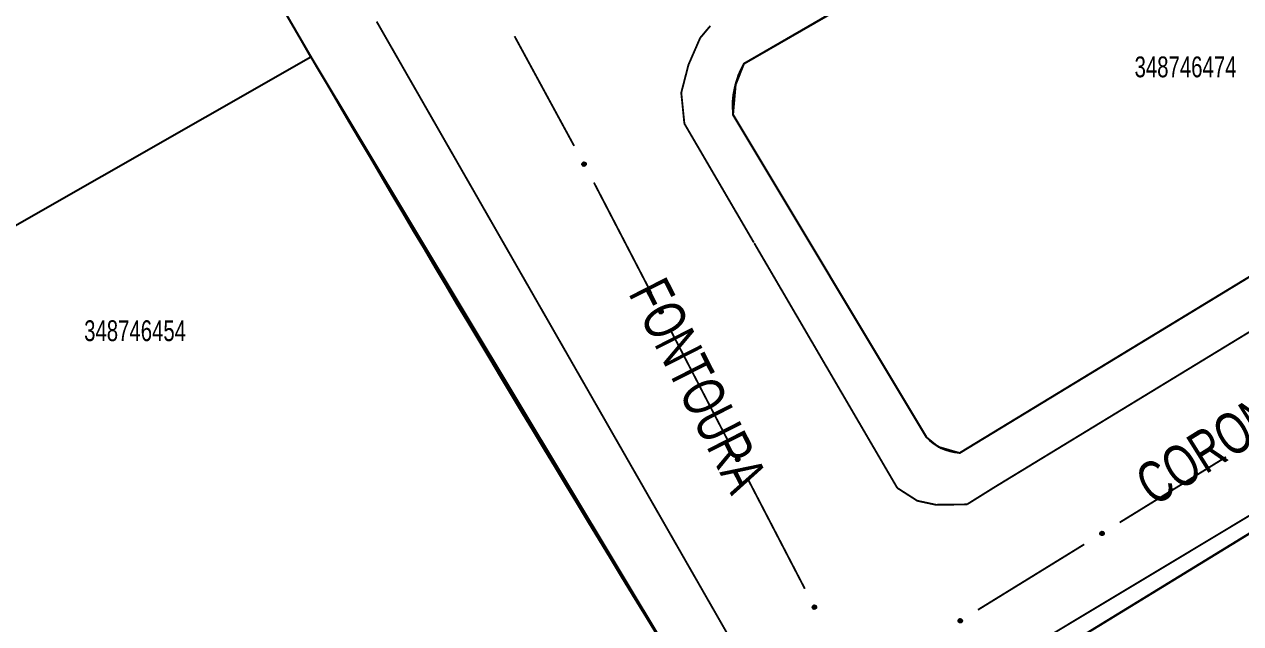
# Model space of a CAD drawing. Extents: x 199219 to 200475, y 4837288 to 4839440.
# Drawn here: x 199720.1 to 199837, y 4838946.7 to 4839004.3 of the extents above; entities that cross this region are included whole.
import ezdxf

# ---------------------------------------------------------------- set-up
doc = ezdxf.new("R2010")
doc.units = 0
doc.header["$LTSCALE"] = 3
doc.header["$MEASUREMENT"] = 0
for name, color, linetype in [('CD_MALHA_LOTES', 40, 'CONTINUOUS'), ('CD_TXT_QUADRA', 7, 'CONTINUOUS'), ('RU-QUADRAS', 210, 'CONTINUOUS'), ('SV-EIXO-RUA-PAV', 20, 'CONTINUOUS'), ('SV-RUA-PAVIM-S-GUIA-C-GUIA', 7, 'CONTINUOUS'), ('SV-TXT-RUA-PAV-S-GUIA-C-GUIA', 7, 'CONTINUOUS')]:
    doc.layers.add(name, color=color, linetype=linetype)
doc.styles.add('ARIAL', font='ARIAL.TTF')

msp = doc.modelspace()

# ---------------------------------------------------------------- linework, layer by layer
at = {"layer": 'CD_MALHA_LOTES'}
for p, q in [((199747.66, 4839001.16), (199718.84, 4839051.63)), ((199789.3, 4839000.5), (199851.79, 4839036.69)), ((199885.56, 4839009.07), (199809.97, 4838963.05)), ((199701.17, 4838974.61), (199747.66, 4839001.16)), ((199747.66, 4839001.16), (199784.97, 4838938.98)), ((199788.47, 4838998.5), (199789.3, 4839000.5)), ((199788.24, 4838995.58), (199788.47, 4838998.5)), ((199806.82, 4838964.57), (199788.24, 4838995.58)), ((199808, 4838963.63), (199806.82, 4838964.57)), ((199809.97, 4838963.05), (199808, 4838963.63)), ((199814.97, 4838941.31), (199849.42, 4838962.43))]:
    msp.add_line(p, q, dxfattribs=at)
at = {"layer": 'RU-QUADRAS', "color": 6, "linetype": 'Continuous'}
for points in [[(199672.35, 4839025.08), (199718.84, 4839051.63, 0.0107983285), (199784.97, 4838938.98), (199744.28, 4838914.41), (199729.49, 4838928.76, -0.0172321666)], [(199788.24, 4838995.58, -0.1586950902), (199789.3, 4839000.5), (199851.79, 4839036.69), (199855.19, 4839037.61, -0.1831795091), (199867.27, 4839034.15), (199886.06, 4839010.08), (199885.56, 4839009.07), (199809.97, 4838963.05, -0.1956113396), (199806.82, 4838964.57)], [(199756.48, 4838902.47), (199797.92, 4838930.86), (199849.42, 4838962.43), (199883.99, 4838895.96), (199892.65, 4838875.98), (199891.44, 4838873.53), (199856.57, 4838870.68, 0.0083732469), (199777.4, 4838866.65), (199773.06, 4838879.8)]]:
    msp.add_lwpolyline(points, format="xyb", close=True, dxfattribs=at)
at = {"layer": 'SV-EIXO-RUA-PAV', "const_width": 0.18}
for points in [[(199767.221373, 4839003.128994), (199772.947006, 4838992.583041)], [(199774.847076, 4838989.063224), (199780.375096, 4838978.412356)], [(199782.21777, 4838974.862067), (199787.74579, 4838964.211199)], [(199835.584493, 4838962.67565), (199825.36936, 4838956.378742)], [(199789.588464, 4838960.660909), (199795.116484, 4838950.010041)], [(199821.964316, 4838954.279773), (199811.749182, 4838947.982865)]]:
    msp.add_lwpolyline(points, dxfattribs=at)
at = {"layer": 'SV-EIXO-RUA-PAV'}
for points in [[(199773.929465, 4838991.004176), (199773.976552, 4838990.99095), (199774.014315, 4838990.969955), (199774.040772, 4838990.943378), (199774.058027, 4838990.913796), (199774.072271, 4838990.881545), (199774.079459, 4838990.84586), (199774.078663, 4838990.804487), (199774.065727, 4838990.75716), (199774.041676, 4838990.719889), (199774.017008, 4838990.692557), (199773.987198, 4838990.672788), (199773.955636, 4838990.659476), (199773.918322, 4838990.653236), (199773.876402, 4838990.654452), (199773.829128, 4838990.668611), (199773.792247, 4838990.689449), (199773.767332, 4838990.715827), (199773.747647, 4838990.745921), (199773.7335, 4838990.779022), (199773.726646, 4838990.814091), (199773.727947, 4838990.856296), (199773.74254, 4838990.90277), (199773.762903, 4838990.939792), (199773.788925, 4838990.965071), (199773.818989, 4838990.983783), (199773.851163, 4838990.998463), (199773.886734, 4838991.007182), (199773.929465, 4838991.004176)], [(199781.327949, 4838976.815449), (199781.37478, 4838976.801347), (199781.412145, 4838976.779651), (199781.438102, 4838976.752586), (199781.454803, 4838976.722688), (199781.468443, 4838976.690176), (199781.474964, 4838976.654364), (199781.473397, 4838976.613013), (199781.459581, 4838976.565935), (199781.434839, 4838976.529119), (199781.409666, 4838976.502251), (199781.379493, 4838976.483042), (199781.347688, 4838976.47032), (199781.310264, 4838976.464777), (199781.268374, 4838976.466774), (199781.221372, 4838976.481813), (199781.184886, 4838976.503334), (199781.160467, 4838976.530172), (199781.141347, 4838976.560629), (199781.127819, 4838976.593987), (199781.121621, 4838976.629178), (199781.123708, 4838976.671351), (199781.139165, 4838976.717545), (199781.160215, 4838976.754181), (199781.186703, 4838976.77897), (199781.217111, 4838976.797119), (199781.249554, 4838976.811197), (199781.28528, 4838976.81925), (199781.327949, 4838976.815449)], [(199788.698642, 4838962.614291), (199788.745474, 4838962.60019), (199788.782839, 4838962.578494), (199788.808796, 4838962.551428), (199788.825496, 4838962.52153), (199788.839137, 4838962.489019), (199788.845658, 4838962.453206), (199788.844091, 4838962.411855), (199788.830274, 4838962.364778), (199788.805533, 4838962.327961), (199788.78036, 4838962.301094), (199788.750187, 4838962.281885), (199788.718381, 4838962.269163), (199788.680958, 4838962.263619), (199788.639068, 4838962.265617), (199788.592066, 4838962.280655), (199788.55558, 4838962.302177), (199788.531161, 4838962.329015), (199788.512041, 4838962.359471), (199788.498513, 4838962.39283), (199788.492314, 4838962.428021), (199788.494401, 4838962.470194), (199788.509859, 4838962.516388), (199788.530909, 4838962.553024), (199788.557397, 4838962.577813), (199788.587805, 4838962.595962), (199788.620247, 4838962.610039), (199788.655974, 4838962.618093), (199788.698642, 4838962.614291)], [(199823.846911, 4838955.310946), (199823.836295, 4838955.263203), (199823.817407, 4838955.224342), (199823.792326, 4838955.196464), (199823.763738, 4838955.177609), (199823.732319, 4838955.161612), (199823.697083, 4838955.152473), (199823.655729, 4838955.150993), (199823.607762, 4838955.161307), (199823.569225, 4838955.183271), (199823.540578, 4838955.206399), (199823.5192, 4838955.235077), (199823.504171, 4838955.265859), (199823.495889, 4838955.302774), (199823.494798, 4838955.344697), (199823.506336, 4838955.392678), (199823.525114, 4838955.430649), (199823.550082, 4838955.456977), (199823.579049, 4838955.478287), (199823.611321, 4838955.494233), (199823.645961, 4838955.503005), (199823.688173, 4838955.504027), (199823.735379, 4838955.492012), (199823.773465, 4838955.473715), (199823.800136, 4838955.449123), (199823.820474, 4838955.420133), (199823.836901, 4838955.388815), (199823.847562, 4838955.353778), (199823.846911, 4838955.310946)], [(199796.069336, 4838948.413134), (199796.116167, 4838948.399032), (199796.153533, 4838948.377336), (199796.17949, 4838948.350271), (199796.19619, 4838948.320373), (199796.209831, 4838948.287861), (199796.216351, 4838948.252049), (199796.214784, 4838948.210698), (199796.200968, 4838948.163621), (199796.176227, 4838948.126804), (199796.151054, 4838948.099937), (199796.12088, 4838948.080727), (199796.089075, 4838948.068005), (199796.051651, 4838948.062462), (199796.009762, 4838948.064459), (199795.96276, 4838948.079498), (199795.926273, 4838948.101019), (199795.901854, 4838948.127858), (199795.882735, 4838948.158314), (199795.869206, 4838948.191672), (199795.863008, 4838948.226863), (199795.865095, 4838948.269036), (199795.880553, 4838948.31523), (199795.901602, 4838948.351866), (199795.928091, 4838948.376656), (199795.958499, 4838948.394804), (199795.990941, 4838948.408882), (199796.026668, 4838948.416935), (199796.069336, 4838948.413134)], [(199810.226734, 4838946.915068), (199810.216117, 4838946.867326), (199810.19723, 4838946.828465), (199810.172148, 4838946.800587), (199810.14356, 4838946.781731), (199810.112141, 4838946.765735), (199810.076905, 4838946.756596), (199810.035551, 4838946.755116), (199809.987585, 4838946.765429), (199809.949047, 4838946.787394), (199809.9204, 4838946.810522), (199809.899022, 4838946.839199), (199809.883994, 4838946.869982), (199809.875711, 4838946.906896), (199809.87462, 4838946.948819), (199809.886158, 4838946.996801), (199809.904936, 4838947.034772), (199809.929905, 4838947.0611), (199809.958871, 4838947.082409), (199809.991143, 4838947.098356), (199810.025783, 4838947.107127), (199810.067995, 4838947.10815), (199810.115202, 4838947.096134), (199810.153287, 4838947.077838), (199810.179959, 4838947.053246), (199810.200296, 4838947.024256), (199810.216723, 4838946.992938), (199810.227384, 4838946.957901), (199810.226734, 4838946.915068)]]:
    msp.add_lwpolyline(points, close=True, dxfattribs=at)
for points in [[(199773.726646, 4838990.814091), (199773.829128, 4838990.668611)], [(199773.727947, 4838990.856296), (199773.876402, 4838990.654452)], [(199773.732015, 4838990.831489), (199773.848655, 4838990.668128)], [(199773.732702, 4838990.793046), (199773.807196, 4838990.684435)], [(199773.7335, 4838990.779022), (199773.792247, 4838990.689449)], [(199773.73842, 4838990.876888), (199773.89546, 4838990.656275)], [(199773.74254, 4838990.90277), (199773.918322, 4838990.653236)], [(199773.752877, 4838990.918896), (199773.9338, 4838990.660012)], [(199773.762903, 4838990.939792), (199773.955636, 4838990.659476)], [(199773.776894, 4838990.949015), (199773.969536, 4838990.668545)], [(199773.788925, 4838990.965071), (199773.987198, 4838990.672788)], [(199773.804817, 4838990.971938), (199773.998968, 4838990.682971)], [(199773.818989, 4838990.983783), (199774.017008, 4838990.692557)], [(199773.837846, 4838990.988318), (199774.028535, 4838990.711446)], [(199773.851163, 4838990.998463), (199774.041676, 4838990.719889)], [(199773.871081, 4838990.998598), (199774.051901, 4838990.742763)], [(199773.886734, 4838991.007182), (199774.065727, 4838990.75716)], [(199773.90692, 4838991.004082), (199774.06886, 4838990.783024)], [(199773.929465, 4838991.004176), (199774.078663, 4838990.804487)], [(199773.954821, 4838990.99593), (199774.075162, 4838990.831472)], [(199773.976552, 4838990.99095), (199774.079459, 4838990.84586)], [(199773.99813, 4838990.979075), (199774.070774, 4838990.871012)], [(199774.014315, 4838990.969955), (199774.072271, 4838990.881545)], [(199781.121621, 4838976.629178), (199781.221372, 4838976.481813)], [(199781.123708, 4838976.671351), (199781.268374, 4838976.466774)], [(199781.127283, 4838976.608023), (199781.199739, 4838976.498043)], [(199781.127313, 4838976.646473), (199781.240887, 4838976.480965)], [(199781.127819, 4838976.593987), (199781.184886, 4838976.503334)], [(199781.134563, 4838976.691745), (199781.287462, 4838976.468242)], [(199781.139165, 4838976.717545), (199781.310264, 4838976.464777)], [(199781.149801, 4838976.733475), (199781.325866, 4838976.471263)], [(199781.160215, 4838976.754181), (199781.347688, 4838976.47032)], [(199781.174375, 4838976.763141), (199781.361755, 4838976.479129)], [(199781.186703, 4838976.77897), (199781.379493, 4838976.483042)], [(199781.202721, 4838976.78554), (199781.39145, 4838976.493004)], [(199781.217111, 4838976.797119), (199781.409666, 4838976.502251)], [(199781.23605, 4838976.801301), (199781.421544, 4838976.520922)], [(199781.249554, 4838976.811197), (199781.434839, 4838976.529119)], [(199781.26947, 4838976.81096), (199781.445489, 4838976.551799)], [(199781.28528, 4838976.81925), (199781.459581, 4838976.565935)], [(199781.305406, 4838976.815775), (199781.463195, 4838976.591736)], [(199781.327949, 4838976.815449), (199781.473397, 4838976.613013)], [(199781.353146, 4838976.806731), (199781.4704, 4838976.640058)], [(199781.37478, 4838976.801347), (199781.474964, 4838976.654364)], [(199781.396134, 4838976.789071), (199781.46675, 4838976.679673)], [(199781.412145, 4838976.779651), (199781.468443, 4838976.690176)], [(199788.509859, 4838962.516388), (199788.680958, 4838962.263619)], [(199788.520494, 4838962.532318), (199788.69656, 4838962.270106)], [(199788.530909, 4838962.553024), (199788.718381, 4838962.269163)], [(199788.545069, 4838962.561984), (199788.732449, 4838962.277971)], [(199788.557397, 4838962.577813), (199788.750187, 4838962.281885)], [(199788.573415, 4838962.584383), (199788.762144, 4838962.291846)], [(199788.587805, 4838962.595962), (199788.78036, 4838962.301094)], [(199788.606743, 4838962.600143), (199788.792237, 4838962.319764)], [(199788.620247, 4838962.610039), (199788.805533, 4838962.327961)], [(199788.640164, 4838962.609803), (199788.816183, 4838962.350641)], [(199788.655974, 4838962.618093), (199788.830274, 4838962.364778)], [(199788.676099, 4838962.614618), (199788.833889, 4838962.390578)], [(199788.698642, 4838962.614291), (199788.844091, 4838962.411855)], [(199788.72384, 4838962.605574), (199788.841093, 4838962.438901)], [(199788.745474, 4838962.60019), (199788.845658, 4838962.453206)], [(199788.766827, 4838962.587914), (199788.837444, 4838962.478515)], [(199788.782839, 4838962.578494), (199788.839137, 4838962.489019)], [(199788.492314, 4838962.428021), (199788.592066, 4838962.280655)], [(199788.494401, 4838962.470194), (199788.639068, 4838962.265617)], [(199788.497977, 4838962.406866), (199788.570433, 4838962.296885)], [(199788.498007, 4838962.445315), (199788.611581, 4838962.279808)], [(199788.498513, 4838962.39283), (199788.55558, 4838962.302177)], [(199788.505257, 4838962.490587), (199788.658156, 4838962.267084)], [(199823.688173, 4838955.504027), (199823.494798, 4838955.344697)], [(199823.735379, 4838955.492012), (199823.495889, 4838955.302774)], [(199823.70931, 4838955.494702), (199823.497666, 4838955.325768)], [(199823.645961, 4838955.503005), (199823.506336, 4838955.392678)], [(199823.663627, 4838955.498601), (199823.506927, 4838955.373154)], [(199823.62528, 4838955.495801), (199823.52093, 4838955.415447)], [(199823.611321, 4838955.494233), (199823.525114, 4838955.430649)], [(199823.752049, 4838955.482577), (199823.503506, 4838955.287691)], [(199823.773465, 4838955.473715), (199823.504171, 4838955.265859)], [(199823.783443, 4838955.460253), (199823.513991, 4838955.252479)], [(199823.800136, 4838955.449123), (199823.5192, 4838955.235077)], [(199823.807867, 4838955.433632), (199823.530014, 4838955.223885)], [(199823.820474, 4838955.420133), (199823.540578, 4838955.206399)], [(199823.826038, 4838955.401554), (199823.560071, 4838955.195928)], [(199823.836901, 4838955.388815), (199823.569225, 4838955.183271)], [(199823.838131, 4838955.368935), (199823.592627, 4838955.174319)], [(199823.847562, 4838955.353778), (199823.607762, 4838955.161307)], [(199823.845577, 4838955.333451), (199823.633759, 4838955.159601)], [(199823.846911, 4838955.310946), (199823.655729, 4838955.150993)], [(199823.840072, 4838955.285175), (199823.682481, 4838955.155972)], [(199823.836295, 4838955.263203), (199823.697083, 4838955.152473)], [(199823.825623, 4838955.241004), (199823.721719, 4838955.162528)], [(199823.817407, 4838955.224342), (199823.732319, 4838955.161612)], [(199795.863008, 4838948.226863), (199795.96276, 4838948.079498)], [(199795.865095, 4838948.269036), (199796.009762, 4838948.064459)], [(199795.868671, 4838948.205708), (199795.941127, 4838948.095728)], [(199795.8687, 4838948.244158), (199795.982275, 4838948.07865)], [(199795.869206, 4838948.191672), (199795.926273, 4838948.101019)], [(199795.875951, 4838948.28943), (199796.02885, 4838948.065927)], [(199795.880553, 4838948.31523), (199796.051651, 4838948.062462)], [(199795.891188, 4838948.331161), (199796.067253, 4838948.068948)], [(199795.901602, 4838948.351866), (199796.089075, 4838948.068005)], [(199795.915763, 4838948.360826), (199796.103142, 4838948.076814)], [(199795.928091, 4838948.376656), (199796.12088, 4838948.080727)], [(199795.944109, 4838948.383225), (199796.132838, 4838948.090689)], [(199795.958499, 4838948.394804), (199796.151054, 4838948.099937)], [(199795.977437, 4838948.398986), (199796.162931, 4838948.118607)], [(199795.990941, 4838948.408882), (199796.176227, 4838948.126804)], [(199796.010858, 4838948.408645), (199796.186877, 4838948.149484)], [(199796.026668, 4838948.416935), (199796.200968, 4838948.163621)], [(199796.046793, 4838948.41346), (199796.204583, 4838948.189421)], [(199796.069336, 4838948.413134), (199796.214784, 4838948.210698)], [(199796.094533, 4838948.404416), (199796.211787, 4838948.237743)], [(199796.116167, 4838948.399032), (199796.216351, 4838948.252049)], [(199796.137521, 4838948.386756), (199796.208137, 4838948.277358)], [(199796.153533, 4838948.377336), (199796.209831, 4838948.287861)], [(199810.067995, 4838947.10815), (199809.87462, 4838946.948819)], [(199810.115202, 4838947.096134), (199809.875711, 4838946.906896)], [(199810.089132, 4838947.098825), (199809.877489, 4838946.929891)], [(199810.131871, 4838947.0867), (199809.883328, 4838946.891814)], [(199810.153287, 4838947.077838), (199809.883994, 4838946.869982)], [(199810.025783, 4838947.107127), (199809.886158, 4838946.996801)], [(199810.04345, 4838947.102724), (199809.886749, 4838946.977276)], [(199810.163265, 4838947.064375), (199809.893814, 4838946.856601)], [(199810.179959, 4838947.053246), (199809.899022, 4838946.839199)], [(199810.005102, 4838947.099923), (199809.900752, 4838947.01957)], [(199809.991143, 4838947.098356), (199809.904936, 4838947.034772)], [(199810.187689, 4838947.037755), (199809.909837, 4838946.828008)], [(199810.200296, 4838947.024256), (199809.9204, 4838946.810522)], [(199810.20586, 4838947.005677), (199809.939894, 4838946.80005)], [(199810.216723, 4838946.992938), (199809.949047, 4838946.787394)], [(199810.217953, 4838946.973057), (199809.972449, 4838946.778442)], [(199810.227384, 4838946.957901), (199809.987585, 4838946.765429)], [(199810.2254, 4838946.937574), (199810.013581, 4838946.763723)], [(199810.226734, 4838946.915068), (199810.035551, 4838946.755116)], [(199810.219894, 4838946.889298), (199810.062303, 4838946.760095)], [(199810.216117, 4838946.867326), (199810.076905, 4838946.756596)], [(199810.205446, 4838946.845127), (199810.101541, 4838946.76665)], [(199810.19723, 4838946.828465), (199810.112141, 4838946.765735)]]:
    msp.add_lwpolyline(points, dxfattribs=at)
at = {"layer": 'SV-RUA-PAVIM-S-GUIA-C-GUIA', "const_width": 0.18}
for points in [[(199891.39, 4839007.34), (199813.27, 4838959.73)], [(199753.97, 4839004.54), (199788.15, 4838944.85)], [(199783.54, 4838994.73), (199783.240552, 4838997.695087), (199783.934563, 4839000.388094), (199785.057515, 4839002.965351), (199786.029995, 4839004.121765)], [(199790.22, 4838983.29), (199783.54, 4838994.73)], [(199804, 4838959.7), (199790.25, 4838983.24)], [(199806.34, 4838938.12), (199849.69, 4838964.16)], [(199810.7, 4838958.12), (199807.714848, 4838958.083196), (199805.922372, 4838958.467278), (199804, 4838959.7)], [(199813.27, 4838959.73), (199810.7, 4838958.12)]]:
    msp.add_lwpolyline(points, dxfattribs=at)

# ---------------------------------------------------------------- texts
at = {"layer": 'CD_TXT_QUADRA', "style": 'ARIAL', "width": 0.7}
for s, p in [('348746474', (199826.801238, 4838999.183158)), ('348746454', (199725.86, 4838973.82))]:
    msp.add_text(s, height=2, dxfattribs=at).set_placement(p)
at = {"layer": 'SV-TXT-RUA-PAV-S-GUIA-C-GUIA', "style": 'ARIAL', "width": 0.7}
for s, rotation, p in [('FONTOURA', 297, (199778.11, 4838978.43)), ('CORONEL', 32, (199828.64, 4838957.87))]:
    msp.add_text(s, height=4, rotation=rotation, dxfattribs=at).set_placement(p)

doc.saveas('drawing.dxf')
